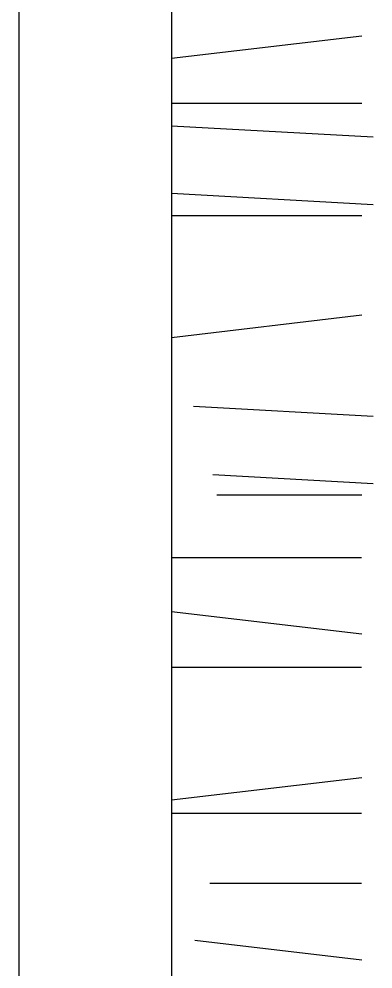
# Model space of a CAD drawing. Header units: millimetres. Extents: x -37 to 8970, y -2 to 4773.
# Drawn here: x 8809.5 to 8970.1, y 563.3 to 994 of the extents above; entities that cross this region are included whole.
import ezdxf

# ---------------------------------------------------------------- set-up
doc = ezdxf.new("R2010")
doc.units = ezdxf.units.MM

msp = doc.modelspace()

# ---------------------------------------------------------------- linework, layer by layer
at = {"color": 18, "true_color": 0x000000}
for p, q in [((8878.65, 1600.71), (8878.65, 129.97)), ((8809.53, 1531.59), (8809.53, 199.09)), ((8878.65, 976.13), (8965.04, 986.32)), ((8878.65, 955.76), (8965.04, 955.76)), ((8878.65, 945.58), (8970.12, 940.48)), ((8878.65, 915.02), (8970.12, 909.93)), ((8878.65, 904.84), (8965.04, 904.84)), ((8878.65, 849.6), (8965.04, 859.79)), ((8888.74, 818.49), (8970.12, 813.96)), ((8897.4, 787.45), (8970.12, 783.4)), ((8899.22, 778.31), (8965.04, 778.31)), ((8878.65, 749.92), (8964.89, 749.92)), ((8878.65, 725.44), (8965.04, 715.17)), ((8878.65, 700.17), (8964.89, 700.17)), ((8878.65, 639.96), (8965.04, 650.15)), ((8878.65, 633.97), (8964.89, 633.97)), ((8896.09, 602.19), (8964.89, 602.19)), ((8889.32, 576.44), (8965.04, 567.45))]:
    msp.add_line(p, q, dxfattribs=at)

doc.saveas('drawing.dxf')
